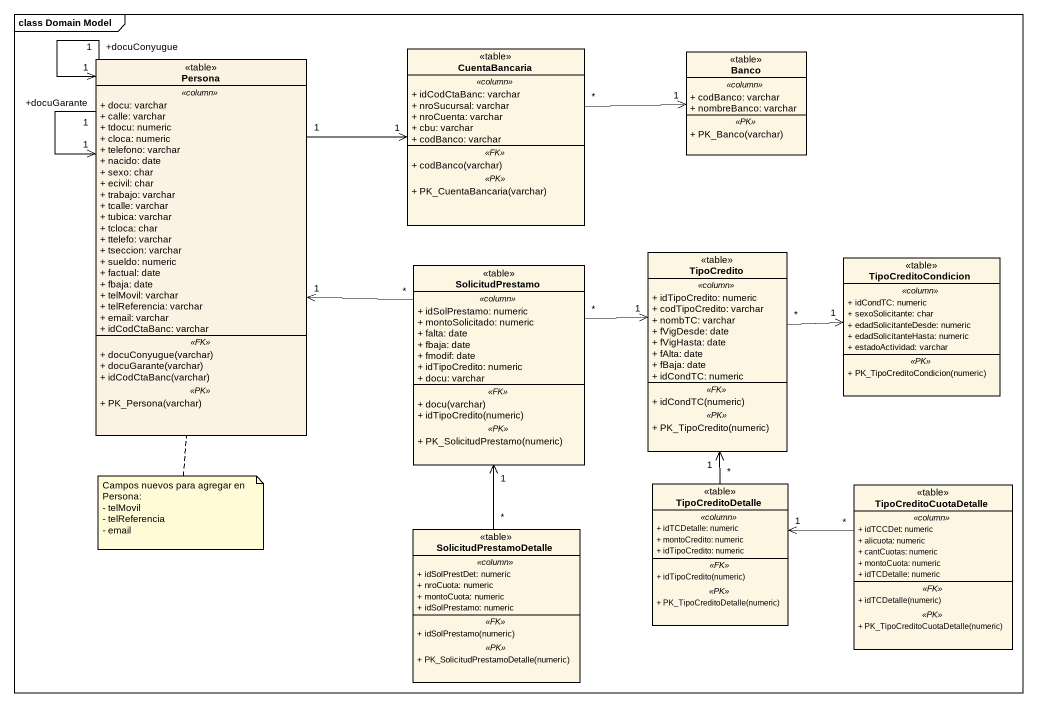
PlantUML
@startuml
mainframe class Domain Model
hide circle
hide empty members
skinparam classAttributeIconSize 0
class CuentaBancaria <<table>> {
  .. <<column>> ..
  + idCodCtaBanc: varchar
  + nroSucursal: varchar
  + nroCuenta: varchar
  + cbu: varchar
  + codBanco: varchar
  .. <<FK>> ..
  + codBanco(varchar)
  .. <<PK>> ..
  + PK_CuentaBancaria(varchar)
}
class Persona <<table>> #FCF2E3 {
  .. <<column>> ..
  + docu: varchar
  + calle: varchar
  + tdocu: numeric
  + cloca: numeric
  + telefono: varchar
  + nacido: date
  + sexo: char
  + ecivil: char
  + trabajo: varchar
  + tcalle: varchar
  + tubica: varchar
  + tcloca: char
  + ttelefo: varchar
  + tseccion: varchar
  + sueldo: numeric
  + factual: date
  + fbaja: date
  + telMovil: varchar
  + telReferencia: varchar
  + email: varchar
  + idCodCtaBanc: varchar
  .. <<FK>> ..
  + docuConyugue(varchar)
  + docuGarante(varchar)
  + idCodCtaBanc(varchar)
  .. <<PK>> ..
  + PK_Persona(varchar)
}
class Banco <<table>> {
  .. <<column>> ..
  + codBanco: varchar
  + nombreBanco: varchar
  .. <<PK>> ..
  + PK_Banco(varchar)
}
class SolicitudPrestamo <<table>> {
  .. <<column>> ..
  + idSolPrestamo: numeric
  + montoSolicitado: numeric
  + falta: date
  + fbaja: date
  + fmodif: date
  + idTipoCredito: numeric
  + docu: varchar
  .. <<FK>> ..
  + docu(varchar)
  + idTipoCredito(numeric)
  .. <<PK>> ..
  + PK_SolicitudPrestamo(numeric)
}
class TipoCredito <<table>> {
  .. <<column>> ..
  + idTipoCredito: numeric
  + codTipoCredito: varchar
  + nombTC: varchar
  + fVigDesde: date
  + fVigHasta: date
  + fAlta: date
  + fBaja: date
  + idCondTC: numeric
  .. <<FK>> ..
  + idCondTC(numeric)
  .. <<PK>> ..
  + PK_TipoCredito(numeric)
}
class TipoCreditoCondicion <<table>> {
  .. <<column>> ..
  + idCondTC: numeric
  + sexoSolicitante: char
  + edadSolicitanteDesde: numeric
  + edadSolicitanteHasta: numeric
  + estadoActividad: varchar
  .. <<PK>> ..
  + PK_TipoCreditoCondicion(numeric)
}
class TipoCreditoDetalle <<table>> {
  .. <<column>> ..
  + idTCDetalle: numeric
  + montoCredito: numeric
  + idTipoCredito: numeric
  .. <<FK>> ..
  + idTipoCredito(numeric)
  .. <<PK>> ..
  + PK_TipoCreditoDetalle(numeric)
}
class TipoCreditoCuotaDetalle <<table>> {
  .. <<column>> ..
  + idTCCDet: numeric
  + alicuota: numeric
  + cantCuotas: numeric
  + montoCuota: numeric
  + idTCDetalle: numeric
  .. <<FK>> ..
  + idTCDetalle(numeric)
  .. <<PK>> ..
  + PK_TipoCreditoCuotaDetalle(numeric)
}
class SolicitudPrestamoDetalle <<table>> {
  .. <<column>> ..
  + idSolPrestDet: numeric
  + nroCuota: numeric
  + montoCuota: numeric
  + idSolPrestamo: numeric
  .. <<FK>> ..
  + idSolPrestamo(numeric)
  .. <<PK>> ..
  + PK_SolicitudPrestamoDetalle(numeric)
}
CuentaBancaria "*" -right-> "1" Banco
Persona "1" -right-> "1" CuentaBancaria
Persona "+docuConyugue\n1" --> "1" Persona
Persona "+docuGarante\n1" --> "1" Persona
SolicitudPrestamo "*" -left-> "1" Persona
SolicitudPrestamo "*" -right-> "1" TipoCredito
TipoCredito "*" -right-> "1" TipoCreditoCondicion
TipoCreditoDetalle "*" -up-> "1" TipoCredito
TipoCreditoCuotaDetalle "*" -left-> "1" TipoCreditoDetalle
SolicitudPrestamoDetalle "*" -up-> "1" SolicitudPrestamo
note bottom of Persona
  Campos nuevos para agregar en Persona:
  - telMovil
  - telReferencia
  - email
end note
@enduml
